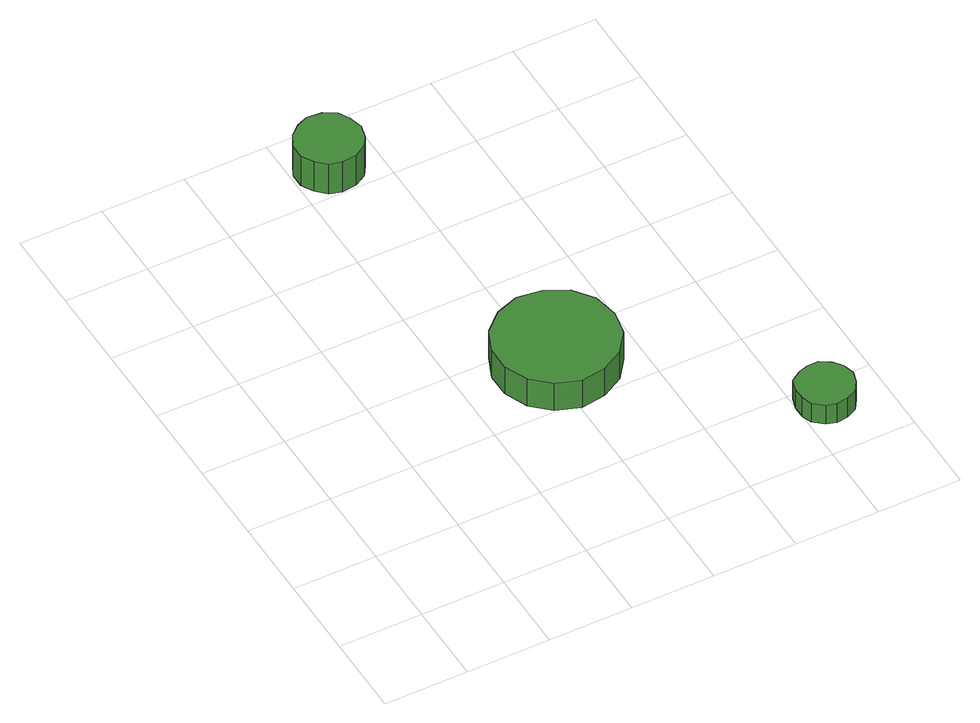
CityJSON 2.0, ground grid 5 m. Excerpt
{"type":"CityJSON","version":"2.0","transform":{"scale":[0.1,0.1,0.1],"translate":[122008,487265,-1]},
"CityObjects":{
"tree1":{"type":"SolitaryVegetationObject","attributes":{"function":"something"}},
"tree2":{"type":"SolitaryVegetationObject","attributes":{"function":"something"}},
"tree3":{"type":"SolitaryVegetationObject","attributes":{"function":"something"},"geometry":[{"type":"MultiSurface","lod":"1","boundaries":[[[0,1,2,3,4,5,6,7,8,9,10,11,12,13,14]],[[15,16,17,18,19,20,21,22,23,24,25,26,27,28,29]],[[0,29,28,1]],[[1,28,27,2]],[[2,27,26,3]],[[3,26,25,4]],[[4,25,24,5]],[[5,24,23,6]],[[6,23,22,7]],[[7,22,21,8]],[[8,21,20,9]],[[9,20,19,10]],[[10,19,18,11]],[[11,18,17,12]],[[12,17,16,13]],[[13,16,15,14]],[[14,15,29,0]]]}]},
"tree4":{"type":"SolitaryVegetationObject","attributes":{"function":"something"},"geometry":[{"type":"MultiSurface","lod":"1","boundaries":[[[30,31,32,33,34,35,36,37,38,39,40,41,42,43,44]],[[45,46,47,48,49,50,51,52,53,54,55,56,57,58,59]],[[30,59,58,31]],[[31,58,57,32]],[[32,57,56,33]],[[33,56,55,34]],[[34,55,54,35]],[[35,54,53,36]],[[36,53,52,37]],[[37,52,51,38]],[[38,51,50,39]],[[39,50,49,40]],[[40,49,48,41]],[[41,48,47,42]],[[42,47,46,43]],[[43,46,45,44]],[[44,45,59,30]]]}]},
"tree5":{"type":"SolitaryVegetationObject","attributes":{"function":"something"},"geometry":[{"type":"MultiSurface","lod":"1","boundaries":[[[60,61,62,63,64,65,66,67,68,69,70,71,72,73,74]],[[75,76,77,78,79,80,81,82,83,84,85,86,87,88,89]],[[60,89,88,61]],[[61,88,87,62]],[[62,87,86,63]],[[63,86,85,64]],[[64,85,84,65]],[[65,84,83,66]],[[66,83,82,67]],[[67,82,81,68]],[[68,81,80,69]],[[69,80,79,70]],[[70,79,78,71]],[[71,78,77,72]],[[72,77,76,73]],[[73,76,75,74]],[[74,75,89,60]]]}]},
"tree6":{"type":"SolitaryVegetationObject","attributes":{"function":"something"}}
},
"vertices":[
[191,132,27],[188,147,27],[179,159,27],[166,166,27],[151,168,27],[137,163,27],[126,153,27],[120,139,27],[120,125,27],[126,111,27],[137,101,27],[151,96,27],[166,98,27],[179,105,27],[188,117,27],[188,117,7],[179,105,7],[166,98,7],[151,96,7],[137,101,7],[126,111,7],[120,125,7],[120,139,7],[126,153,7],[137,163,7],[151,168,7],[166,166,7],[179,159,7],[188,147,7],[191,132,7],
[141,320,29],[139,328,29],[135,335,29],[128,339,29],[119,340,29],[112,337,29],[106,332,29],[102,324,29],[102,316,29],[106,309,29],[112,303,29],[119,301,29],[128,302,29],[135,306,29],[139,312,29],[139,312,7],[135,306,7],[128,302,7],[119,301,7],[112,303,7],[106,309,7],[102,316,7],[102,324,7],[106,332,7],[112,337,7],[119,340,7],[128,339,7],[135,335,7],[139,328,7],[141,320,7],
[283,37,21],[281,44,21],[277,49,21],[271,53,21],[264,53,21],[258,51,21],[252,47,21],[250,40,21],[250,33,21],[252,27,21],[258,22,21],[264,20,21],[271,21,21],[277,24,21],[281,30,21],[281,30,7],[277,24,7],[271,21,7],[264,20,7],[258,22,7],[252,27,7],[250,33,7],[250,40,7],[252,47,7],[258,51,7],[264,53,7],[271,53,7],[277,49,7],[281,44,7],[283,37,7]
]}
